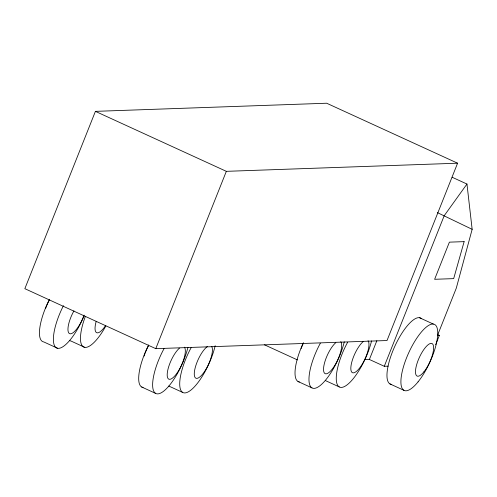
<?xml version="1.0" encoding="UTF-8"?>
<svg xmlns="http://www.w3.org/2000/svg" width="497" height="497" viewBox="0 0 497 497"><rect width="100%" height="100%" fill="white"/><g stroke="black" fill="none" stroke-linecap="round" stroke-linejoin="round"><path stroke-width="0.75" d="M452.177 177.261L466.963 184.039L472.15 229.322L456.289 288.167L437.466 335.469L439.354 335.4L435.652 344.713M95.418 111.359L24.85 288.682L155.772 348.664L387.02 340.532L457.588 163.202L326.666 103.227L95.418 111.359L226.34 171.335L457.588 163.202M155.772 348.664L226.34 171.335M364.779 359.629L369.395 359.468L376.85 340.737M369.395 359.468L384.28 366.289L444.194 215.735L466.963 184.039M384.28 366.289L388.126 366.152M437.428 212.635L472.15 229.322M419.418 317.689L433.359 324.075M437.944 334.754L439.354 335.4M389.965 383.92L403.906 390.307M264.485 344.819L297.454 359.921M325.311 380.534L339.258 386.927M298.026 381.497L311.967 387.884M84.807 347.366L70.86 340.979A36.337 11.58 -65.4 0 1 69.481 340.501M168.769 386.039L182.71 392.431M57.72 348.322L43.779 341.93A36.337 11.58 -65.4 0 1 49.501 299.312M141.688 386.995L155.629 393.382M105.339 325.933A17.892 5.703 -65.4 0 1 96.598 332.661A17.892 5.703 -65.4 0 1 96.207 321.342M105.849 325.97A36.337 11.58 -65.4 0 1 83.751 347.055A36.337 11.58 -65.4 0 1 85.335 316.49M211.815 346.676A17.892 5.703 -65.4 0 1 204.118 372.123A17.892 5.703 -65.4 0 1 194.457 371.433A17.892 5.703 -65.4 0 1 207.609 346.378M215.176 345.713A36.337 11.58 -65.4 0 1 185.101 392.91A36.337 11.58 -65.4 0 1 191.103 347.738M368.053 340.718A17.892 5.703 -65.4 0 1 361.536 365.307A17.892 5.703 -65.4 0 1 350.857 367.364A17.892 5.703 -65.4 0 1 363.114 341.663M371.557 340.911A36.337 11.58 -65.4 0 1 341.495 387.411A36.337 11.58 -65.4 0 1 347.645 342.234M391.35 384.38A36.337 11.58 -65.4 0 1 394.804 346.328A36.337 11.58 -65.4 0 1 421.413 318.577M184.424 347.173A17.892 5.703 -65.4 0 1 177.914 371.768A17.892 5.703 -65.4 0 1 167.228 373.819A17.892 5.703 -65.4 0 1 179.492 348.124M144.155 356.051A17.892 5.703 -65.4 0 1 144.813 354.032M145.056 353.355A17.892 5.703 -65.4 0 1 148.429 345.906M187.928 347.366A36.337 11.58 -65.4 0 1 157.872 393.873A36.337 11.58 -65.4 0 1 164.016 348.695M143.074 387.455A36.337 11.58 -65.4 0 1 148.678 344.955M340.762 341.675A17.892 5.703 -65.4 0 1 334.251 366.27A17.892 5.703 -65.4 0 1 323.566 368.327A17.892 5.703 -65.4 0 1 335.829 342.626M301.151 348.534A17.892 5.703 -65.4 0 1 303.412 343.054M344.266 341.868A36.337 11.58 -65.4 0 1 314.21 388.374A36.337 11.58 -65.4 0 1 320.354 343.197M299.411 381.957A36.337 11.58 -65.4 0 1 303.344 342.874M45.594 308.444A17.892 5.703 -65.4 0 1 49.576 299.685M84.08 315.129A17.892 5.703 -65.4 0 1 69.623 333.661A17.892 5.703 -65.4 0 1 73.96 310.849M83.987 316.011A36.337 11.58 -65.4 0 1 56.559 347.956A36.337 11.58 -65.4 0 1 63.442 305.698M464.136 241.635L453.68 278.624L434.62 279.295L449.4 242.151L464.136 241.635M423.916 371.855A17.892 5.703 -65.4 0 0 432.701 344.098A17.892 5.703 -65.4 0 0 417.02 363.481A17.892 5.703 -65.4 0 0 423.916 371.855M418.052 381.876A36.337 11.58 -65.4 0 0 435.894 325.516A36.337 11.58 -65.4 0 0 404.042 364.873A36.337 11.58 -65.4 0 0 418.052 381.876"/></g></svg>
